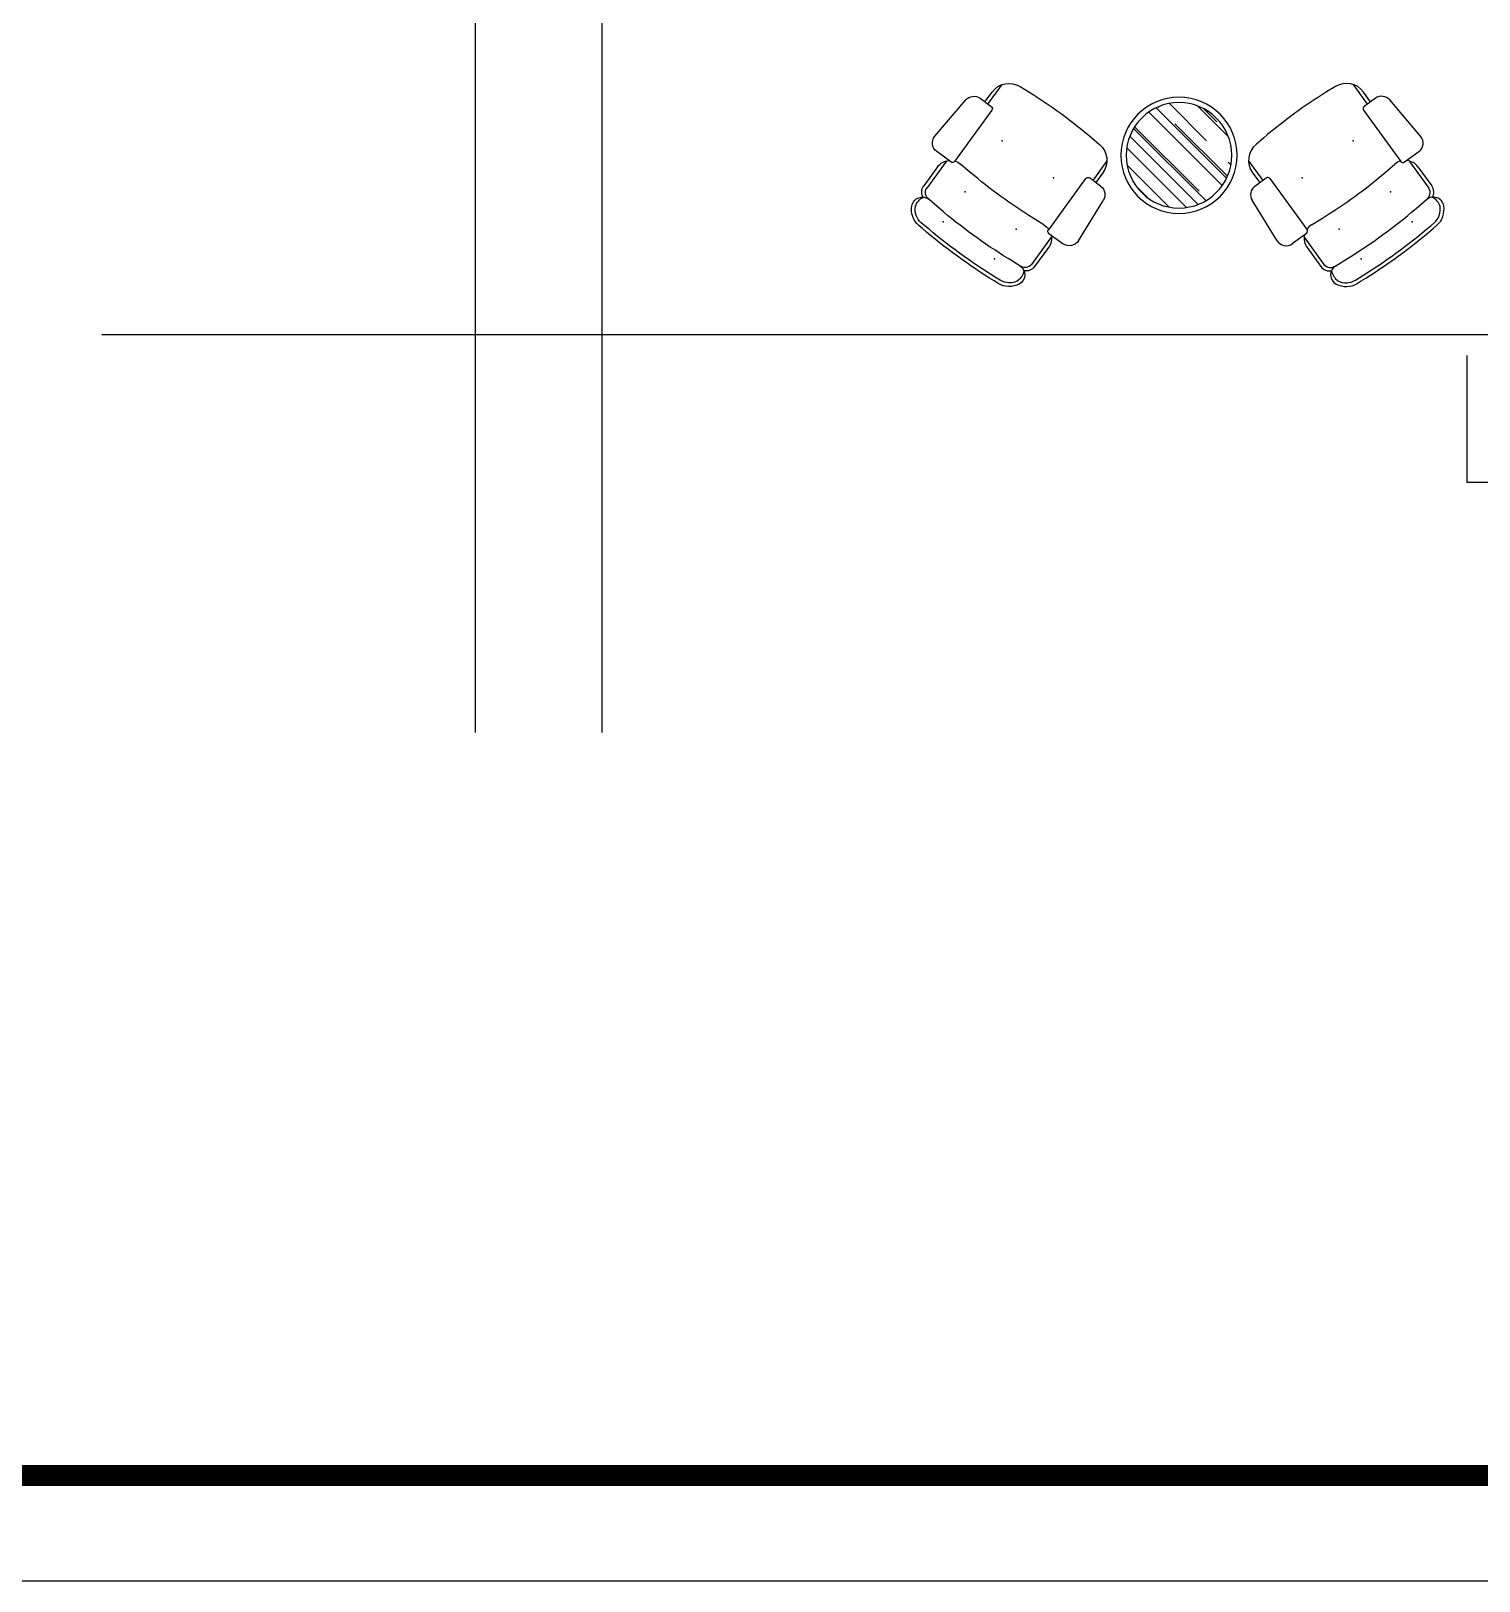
# Model space of a CAD drawing. Extents: x 3694 to 117786, y 20013 to 108631.
# Drawn here: x 60704 to 67567, y 20013 to 27359 of the extents above; entities that cross this region are included whole.
import ezdxf

# ---------------------------------------------------------------- set-up
doc = ezdxf.new("R2010")
doc.units = 0
doc.header["$LTSCALE"] = 1000
doc.header["$MEASUREMENT"] = 0
doc.linetypes.add('ACAD_ISO04W100', pattern=[30, 24, -3, 0, -3])
for name, color, linetype in [('BALCONY', 6, 'Continuous'), ('DOTE', 1, 'ACAD_ISO04W100'), ('PUB_TITLE', 4, 'Continuous'), ('家具', 253, 'Continuous'), ('看线', 150, 'Continuous')]:
    doc.layers.add(name, color=color, linetype=linetype)

# ---------------------------------------------------------------- blocks, each defined once
blk = doc.blocks.new('A$C250738D6')
at = {"layer": '家具'}
for p, q in [((209.9434857415326, 820.6504008295342, 593.4000000000051), (188.1892271133547, 818.9769960142185, 593.4000000000051)), ((653.5285268901789, 818.9769954744588, 593.4000000000051), (631.7742296076322, 820.6504026523071, 593.4000000000051)), ((211.2980579011783, 803.0409659687757, 593.4000000000051), (189.5437992729421, 801.3675611534018, 593.4000000000051)), ((652.1739552222134, 801.3675605758654, 593.4000000000051), (630.4196579395502, 803.0409677537136, 593.4000000000051)), ((219.5305498417874, 696.0185902756966, 593.4000000000051), (154.6025655887497, 691.0241290368467, 593.4000000000051)), ((687.1151919851254, 691.0241294348707, 593.4000000000051), (622.1871689867403, 696.0185918307725, 593.4000000000051)), ((95.85887839351199, 541.8314822761786, 593.4000000000051), (95.85887839351199, 653.2525849863632, 593.4000000000051)), ((113.5203353507386, 497.684315948256, 593.4000000000051), (113.5203353507386, 653.2525849863632, 593.4000000000051)), ((728.1974214363436, 494.2543180518296, 593.4000000000051), (728.1974214363436, 653.1986464481779, 593.4000000000051)), ((745.858878393512, 541.8314826013266, 593.4000000000051), (745.858878393512, 653.1986464481779, 593.4000000000051)), ((133.358878393512, 485.840685455627, 593.4000000000051), (49.85274304900668, 485.840685455627, 593.4000000000051)), ((145.858878393512, 173.340685455627, 593.4000000000051), (145.858878393512, 473.340685455627, 593.4000000000051)), ((236.7872652223741, 471.6813312786726, 593.4000000000051), (176.6111168537464, 467.0523959438178, 593.4000000000051)), ((665.10664202107, 467.0523961084291, 593.4000000000051), (604.9304598691233, 471.6813323520219, 593.4000000000051)), ((695.858878393512, 173.340685455627, 593.4000000000051), (695.858878393512, 473.340685455627, 593.4000000000051)), ((708.358878393512, 485.840685455627, 593.4000000000051), (791.8650137381337, 485.840685455627, 593.4000000000051)), ((1.877386239357293e-05, 432.0058605113627, 593.4000000000051), (17.30771108155022, 207.0058605113627, 593.4000000000051)), ((841.7177380132198, 432.0058605113627, 593.4000000000051), (824.4100457054737, 207.0058605113627, 593.4000000000051)), ((67.1604353566363, 160.840685455627, 593.4000000000051), (133.358878393512, 160.840685455627, 593.4000000000051)), ((95.85887839351199, 160.840685455627, 593.4000000000051), (95.85887839351199, 103.4437993818174, 593.4000000000051)), ((113.5203353507386, 160.840685455627, 593.4000000000051), (113.5203353507386, 46.69554540331956, 593.4000000000051)), ((774.5573214305041, 160.840685455627, 593.4000000000051), (708.358878393512, 160.840685455627, 593.4000000000051)), ((728.1974214363436, 46.69554540331956, 593.4000000000051), (728.1974214363436, 160.840685455627, 593.4000000000051)), ((745.858878393512, 103.4437993818174, 593.4000000000051), (745.858878393512, 160.840685455627, 593.4000000000051)), ((188.1892285050999, 3.738350831645221, 593.4000000000051), (236.7872836210008, 3.900952651747502e-05, 593.4000000000051)), ((604.9304782678082, 3.91822868550662e-05, 593.4000000000051), (653.5285282820405, 3.738350831645221, 593.4000000000051))]:
    blk.add_line(p, q, dxfattribs=at)
for centre, radius, start, end in [((195.858878393512, 719.2715475710902, 593.4000000000051), 100, 94.39870615540073, 154.3987061549541), ((420.858869522548, -1921.249433388435, 593.4000000000051), 2750, 85.60129481128196, 94.39870552320741), ((420.858869522548, -1921.249433388435, 593.4000000000051), 2732.338543042778, 85.60129481128196, 94.39870552320741), ((645.858878393512, 719.271546817301, 593.4000000000051), 100, 25.60129544413597, 85.6012954434753), ((150.7677399486711, 740.8768532583817, 593.4000000000051), 50, 154.3987061549541, 274.3987061554008), ((187.1116393529519, 731.6325758039347, 593.4000000000051), 69.50043623808199, 160.4840496588497, 207.9810880379928), ((195.858878393512, 719.2715475710902, 593.4000000000051), 82.3385430427777, 94.39870615540073, 154.3987061549541), ((645.858878393512, 719.271546817301, 593.4000000000051), 82.3385430427777, 25.60129544413597, 85.6012954434753), ((690.9500162334589, 740.8768537635078, 593.4000000000051), 50, 265.6012954434753, 25.60129544413597), ((649.870880708535, 730.9907920566948, 593.4000000000051), 74.18446042643967, 334.1738005558913, 18.76136212518073), ((145.858878393512, 653.2525849863632, 593.4000000000051), 50, 113.7323663109631, 180), ((153.5209336041298, 650.9732448475297, 593.4000000000051), 40.06548704429239, 88.45302072731349, 176.7386614086821), ((420.858869522548, -1921.249433388435, 593.4000000000051), 2625, 85.60129481128196, 94.39870552320741), ((688.1629403319384, 650.9396569518467, 593.4000000000051), 40.09816343473658, 3.229552561713968, 91.49728531999283), ((695.858878393512, 653.1986464481779, 593.4000000000051), 50, 0, 65.43420752902455), ((170.858878393512, 541.8314822761786, 593.4000000000051), 75, 180, 228.4070175884284), ((670.858878393512, 541.8314826013266, 593.4000000000051), 75, 311.2212947451969, 0), ((49.85274304900668, 435.840685455627, 593.4000000000051), 50, 90, 184.3987053559547), ((133.358878393512, 473.340685455627, 593.4000000000051), 12.5, 0, 90), ((170.858878393512, 541.8314822761786, 593.4000000000051), 75, 250.4509617537418, 274.3987061554008), ((420.858869522548, -1921.249433388435, 593.4000000000051), 2400, 85.60129481128196, 94.39870552320741), ((670.858878393512, 541.8314826013266, 593.4000000000051), 75, 265.6012954434753, 289.5208723630892), ((708.358878393512, 473.340685455627, 593.4000000000051), 12.5, 90, 180), ((791.8650137381337, 435.840685455627, 593.4000000000051), 50, 355.6012946440453, 90), ((67.1604353566363, 210.840685455627, 593.4000000000051), 50, 184.3987053559547, 270), ((133.358878393512, 173.340685455627, 593.4000000000051), 12.5, 270, 0), ((708.358878393512, 173.340685455627, 593.4000000000051), 12.5, 180, 270), ((774.5573214305041, 210.840685455627, 593.4000000000051), 50, 270, 355.6012946440453), ((195.858878393512, 103.4437993818174, 593.4000000000051), 100, 180, 265.6012946440293), ((645.858878393512, 103.4437993818174, 593.4000000000051), 100, 274.3987053559707, 0), ((420.8588798213459, 2392.930804299689, 593.4000000000051), 2400, 265.601294670791, 274.3987053827164)]:
    blk.add_arc(centre, radius, start, end, dxfattribs=at)
for p in [(270.858878393512, 735.840685455627, 593.4000000000051), (570.858878393512, 735.840685455627, 593.4000000000051), (270.858878393512, 560.840685455627, 593.4000000000051), (570.858878393512, 560.840685455627, 593.4000000000051), (270.858878393512, 260.840685455627, 593.4000000000051), (570.858878393512, 260.840685455627, 593.4000000000051)]:
    blk.add_point(p, dxfattribs=at)
blk = doc.blocks.new('grtg')
at = {"layer": '家具'}
for p, q in [((35.32898859010311, 247.4911363370848), (-247.4911363371066, -35.32898859013221)), ((-46.49813571946288, 245.637788979715), (-245.6377889797441, 46.49813571944105)), ((90.57425491484173, 233.0156740368329), (-233.0156740368548, -90.57425491486356)), ((127.7940355824248, 214.8689937375093), (-214.8689937375311, -127.7940355824539)), ((95.75744980263698, 170.5287499650658), (-210.1638696811424, -135.3925695187136)), ((-148.2590342914336, 201.2939610400936), (-201.2939610401081, 148.2590342914118)), ((205.2916637751332, 142.6721163530019), (-142.672116353031, -205.2916637751478)), ((225.6358121887606, 107.6498037997371), (-107.6498037997517, -225.6358121887752)), ((229.4803153869725, 99.19064900530793), (-19.07669146203261, -149.3663578436972)), ((245.775429280664, 45.76503427400166), (233.1482973872044, 33.13790238054935)), ((130.6178141151613, -69.39258089150098), (-45.76503427402349, -245.7754292806785)), ((233.3577619929711, -89.68921294014581), (89.68921294013853, -233.3577619929856)), ((178.8071412530262, -158.5941013381962), (115.8792205703794, -221.5220220208357)), ((-95.97455391607946, -226.2642202977368), (-99.19064900533704, -229.4803153870016))]:
    blk.add_line(p, q, dxfattribs=at)
for radius in [275, 250]:
    blk.add_circle((0, 0), radius, dxfattribs=at)

msp = doc.modelspace()

# ---------------------------------------------------------------- linework, layer by layer
at = {"layer": 'BALCONY'}
msp.add_lwpolyline([(67510.16321170604, 25820.84775016549), (67510.16321170605, 25220.84775016334), (72510.16321171352, 25220.84775016329), (72510.16321171359, 25820.84775015482)], dxfattribs=at)
at = {"layer": 'DOTE'}
for p, q in [((62810.16321171353, 45047.81620433201), (62810.16321171353, 24034.04040952754)), ((63410.16321171353, 33120.84775017176), (63410.16321170326, 24034.04040952754)), ((61039.82651815897, 25920.847750181), (81140.25614537207, 25920.84775015314)), ((63410.16321170608, 25920.84775017549), (73010.16321171353, 25920.84775015314))]:
    msp.add_line(p, q, dxfattribs=at)
at = {"layer": 'PUB_TITLE'}
msp.add_lwpolyline([(53901.73314204261, 20012.57445232628), (95901.7331420426, 20012.57445232628), (95901.7331420426, 49712.57445232628), (53901.73314204261, 49712.57445232628)], close=True, dxfattribs=at)
at = {"layer": 'PUB_TITLE', "const_width": 100}
msp.add_lwpolyline([(56401.73314204261, 20512.57445232628), (95401.7331420426, 20512.57445232628), (95401.7331420426, 49212.57445232628), (56401.73314204261, 49212.57445232628)], close=True, dxfattribs=at)

# ---------------------------------------------------------------- block references
at = {"layer": '家具', "xscale": -1, "rotation": 143.9264685655749}
msp.add_blockref('A$C250738D6', (65242.66542330822, 27209.24411809547), dxfattribs=at)
at = {"layer": '家具', "rotation": 216.0735314344251}
msp.add_blockref('A$C250738D6', (67036.51044343617, 27209.24411809547), dxfattribs=at)
at = {"layer": '看线', "xscale": -1, "rotation": 180}
msp.add_blockref('grtg', (66145.42253442139, 26769.52978618518), dxfattribs=at)

doc.saveas('drawing.dxf')
